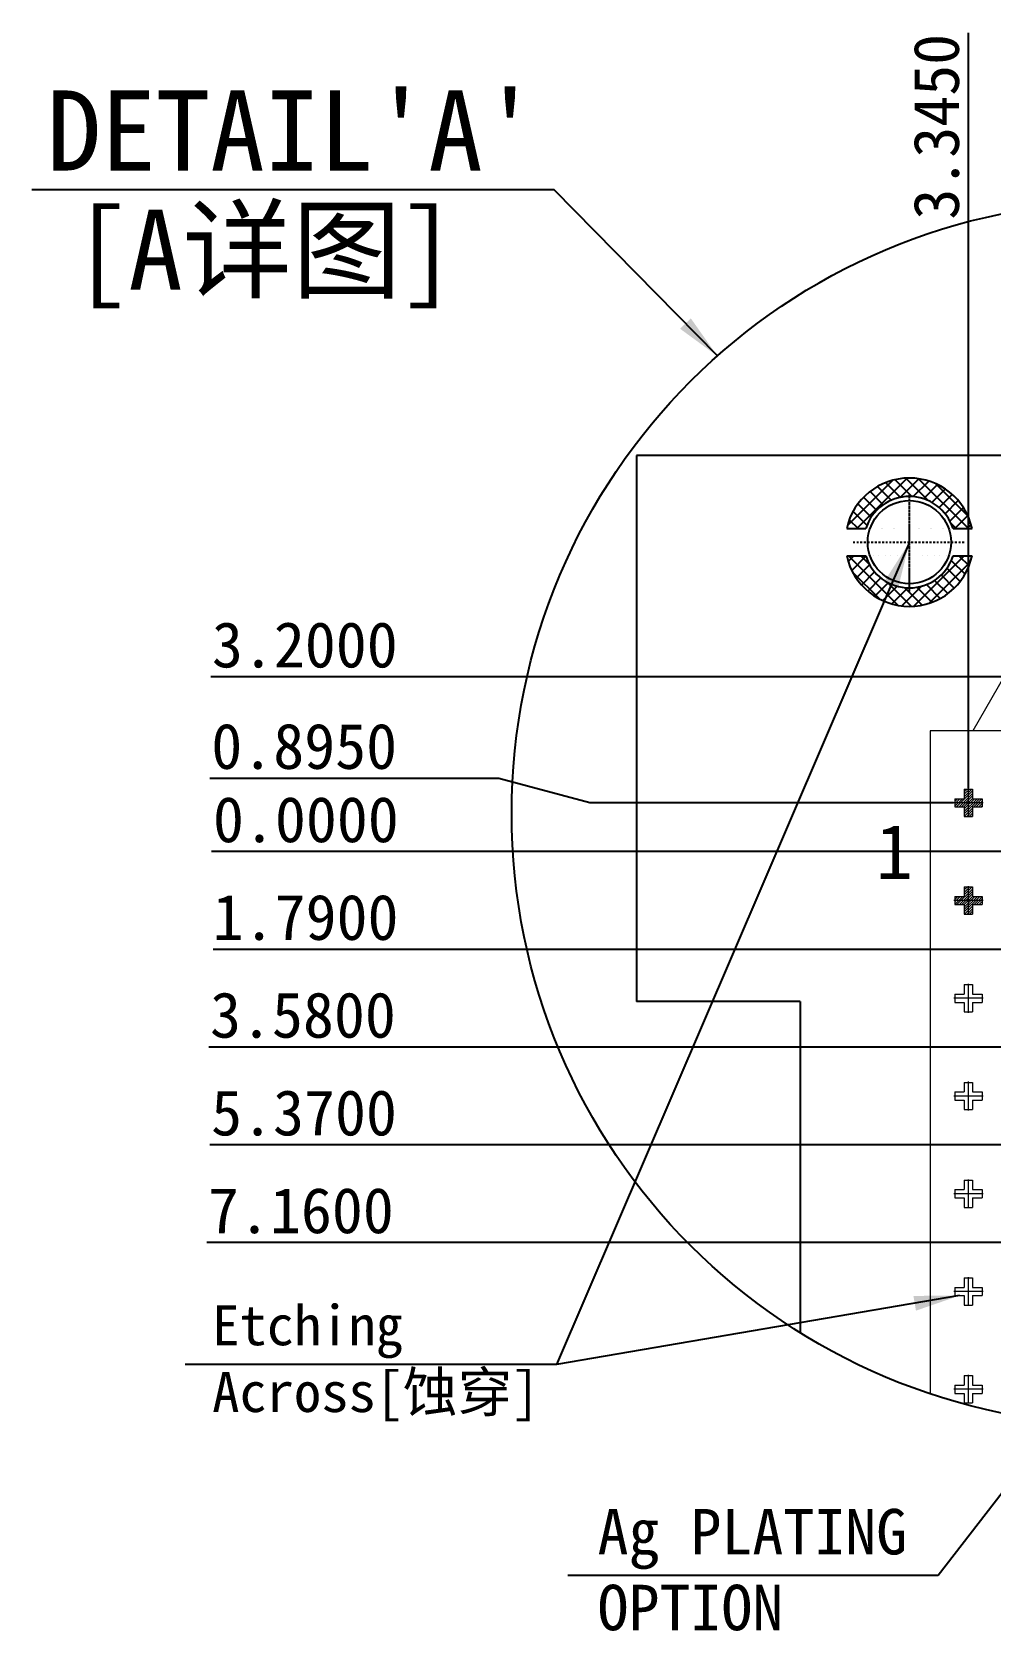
# Model space of a CAD drawing. Extents: x -120 to 253, y -170 to 71.
# Drawn here: x 151 to 203.6, y -20.5 to 67.3 of the extents above; entities that cross this region are included whole.
import ezdxf

# ---------------------------------------------------------------- set-up
doc = ezdxf.new("R2010")
doc.units = 0
doc.header["$LTSCALE"] = 0.01
doc.header["$MEASUREMENT"] = 0
doc.linetypes.add('CENTER', pattern=[2, 1.25, -0.25, 0.25, -0.25])
doc.layers.get('0').update_dxf_attribs({"linetype": 'CONTINUOUS', "lineweight": 0})
doc.layers.get('DEFPOINTS').update_dxf_attribs({"linetype": 'CONTINUOUS'})
for name, color, linetype in [('0D', 2, 'CONTINUOUS'), ('CEN', 2, 'CENTER'), ('DIM', 7, 'CONTINUOUS'), ('PAGE1', 7, 'CONTINUOUS'), ('plating', 1, 'CONTINUOUS'), ('标注', 7, 'CONTINUOUS')]:
    doc.layers.add(name, color=color, linetype=linetype)
doc.layers.add('AM_4', color=3, linetype='CONTINUOUS', lineweight=25)
doc.styles.get("Standard").update_dxf_attribs({"font": ''})
doc.styles.get('STANDARD').set_extended_font_data('SimSun')
doc.dimstyles.new('A3_1.5X', dxfattribs={"dimtxt": 2.5, "dimasz": 2.5, "dimexe": 0.01, "dimexo": 0.01, "dimgap": 0.5, "dimtad": 1, "dimdec": 4, "dimlfac": 0.666667, "dimzin": 1, "dimdsep": 46, "dimlunit": 6, "dimtxsty": 'STANDARD', "dimcen": 2.5, "dimclrd": 1, "dimclre": 1, "dimclrt": 7, "dimadec": 0, "dimazin": 0, "dimtfac": 1, "dimtdec": 3, "dimtmove": 0, "dimatfit": 3, "dimfxl": 1, "dimtolj": 1, "dimtzin": 0, "dimarcsym": 1})
doc.dimstyles.new('LF2_A3_1.5X', dxfattribs={"dimtxt": 2.5, "dimasz": 2.5, "dimexe": 0.15, "dimexo": 0.01, "dimgap": 0.5, "dimtad": 1, "dimdec": 4, "dimlfac": 0.666667, "dimzin": 1, "dimdsep": 46, "dimlunit": 6, "dimtxsty": 'STANDARD', "dimcen": 2.5, "dimclrd": 1, "dimclre": 1, "dimclrt": 7, "dimadec": 0, "dimazin": 0, "dimtfac": 1, "dimtdec": 4, "dimtmove": 0, "dimatfit": 3, "dimfxl": 1, "dimtfillclr": 256, "dimtolj": 1, "dimtzin": 0, "dimarcsym": 1})
doc.dimstyles.new('LF2_A3_3X', dxfattribs={"dimtxt": 2.5, "dimasz": 2.5, "dimexe": 0.15, "dimexo": 0.01, "dimgap": 0.5, "dimtad": 1, "dimdec": 4, "dimlfac": 0.333333, "dimzin": 1, "dimdsep": 46, "dimlunit": 6, "dimtxsty": 'STANDARD', "dimcen": 2.5, "dimclrd": 1, "dimclre": 1, "dimclrt": 7, "dimadec": 0, "dimazin": 0, "dimtfac": 1, "dimtdec": 4, "dimtmove": 0, "dimatfit": 3, "dimfxl": 1, "dimtfillclr": 256, "dimtolj": 1, "dimtzin": 0, "dimarcsym": 1})
pattern_1 = [(45, (0, 0), (-0.1122532, 0.1122532), []), (135, (0, 0), (-0.1122532, -0.1122532), [])]

# ---------------------------------------------------------------- blocks, each defined once
blk = doc.blocks.new('SQURE1')
at = {"linetype": 'ByBlock', "lineweight": 0}
for p, q in [((131.523, 272.082), (131.523, 271.907)), ((131.523, 272.082), (131.673, 272.082)), ((131.673, 272.082), (131.673, 271.907)), ((131.348, 271.907), (131.523, 271.907)), ((131.348, 271.907), (131.348, 271.757)), ((131.348, 271.757), (131.523, 271.757)), ((131.523, 271.757), (131.523, 271.582)), ((131.673, 271.907), (131.848, 271.907)), ((131.673, 271.757), (131.848, 271.757)), ((131.673, 271.757), (131.673, 271.582))]:
    blk.add_line(p, q, dxfattribs=at)
for p, q in [((131.848, 271.907), (131.848, 271.757)), ((131.523, 271.582), (131.673, 271.582))]:
    blk.add_line(p, q)
at = {"layer": '0D', "color": 3, "linetype": 'ByBlock', "lineweight": 0}
for p, q in [((131.598, 271.568), (131.598, 272.095)), ((131.868, 271.832), (131.328, 271.832))]:
    blk.add_line(p, q, dxfattribs=at)
blk = doc.blocks.new('SQURE')
h = blk.add_hatch()
h.set_pattern_fill('ANSI31', color=3, scale=0.01, style=0)
h.set_pattern_definition([(45, (-1249.376477, 404.86497), (-0.0224506403, 0.0224506403), [])])
h.paths.add_polyline_path([(0.25, 0.075), (0.075, 0.075), (0.075, 0.25), (0, 0.25), (0, 0), (0.25, 0)])
h.paths.add_polyline_path([(0.25, 0), (0, 0), (0, -0.039, 0.039956), (0.075, -0.098), (0.075, -0.075), (0.25, -0.075)])
h.paths.add_polyline_path([(0, -0.039), (0, -0.25), (0.075, -0.25), (0.075, -0.098, -0.039956)])
h.paths.add_polyline_path([(0, -0.039, -0.02262), (-0.038, 0), (-0.25, 0), (-0.25, -0.075), (-0.075, -0.075), (-0.075, -0.25), (0, -0.25)])
h.paths.add_polyline_path([(-0.095, 0.075), (-0.25, 0.075), (-0.25, 0), (-0.038, 0, -0.039348)])
h.paths.add_polyline_path([(0, 0.25), (-0.075, 0.25), (-0.075, 0.075), (-0.095, 0.075, 0.039348), (-0.038, 0), (0, 0)])
h.paths.add_polyline_path([(0, 0), (-0.038, 0, 0.02262), (0, -0.039)])
at = {"color": 2, "linetype": 'ByBlock', "lineweight": 0}
for p, q in [((-0.25, 0.075), (-0.075, 0.075)), ((-0.25, 0.075), (-0.25, -0.075)), ((-0.075, 0.25), (-0.075, 0.075)), ((-0.075, 0.25), (0.075, 0.25)), ((0.075, 0.25), (0.075, 0.075)), ((0.075, 0.075), (0.25, 0.075)), ((-0.25, -0.075), (-0.075, -0.075)), ((-0.075, -0.075), (-0.075, -0.25)), ((0.075, -0.075), (0.25, -0.075)), ((0.075, -0.075), (0.075, -0.25))]:
    blk.add_line(p, q, dxfattribs=at)
at = {"color": 2}
for p, q in [((0.25, 0.075), (0.25, -0.075)), ((-0.075, -0.25), (0.075, -0.25))]:
    blk.add_line(p, q, dxfattribs=at)
at = {"layer": '0D', "color": 3, "linetype": 'ByBlock', "lineweight": 0}
for p, q in [((0.27, 0), (-0.27, 0)), ((0, -0.264), (0, 0.264))]:
    blk.add_line(p, q, dxfattribs=at)
blk = doc.blocks.new('*D25')
at = {"color": 1, "lineweight": -2, "transparency": 16777216}
blk.add_line((-574.453, -1216.654), (-626.058, -1216.654), dxfattribs=at)
at = {"layer": 'DEFPOINTS', "color": 0, "transparency": 16777216}
for p in [(-615.181, -1216.654), (-574.443, -1216.654), (-574.443, -1216.654)]:
    blk.add_point(p, dxfattribs=at)
at = {"color": 7, "transparency": 16777216, "insert": (-620.869, -1214.904), "char_height": 2.5, "attachment_point": 5}
blk.add_mtext('\\A1;0.0000', dxfattribs=at)
blk = doc.blocks.new('*D26')
at = {"color": 1, "lineweight": -2, "transparency": 16777216}
blk.add_line((-574.453, -1222.024), (-625.954, -1222.024), dxfattribs=at)
at = {"layer": 'DEFPOINTS', "color": 0, "transparency": 16777216}
for p in [(-574.443, -1216.654), (-615.314, -1222.024), (-574.443, -1222.024)]:
    blk.add_point(p, dxfattribs=at)
at = {"color": 7, "transparency": 16777216, "insert": (-620.884, -1220.274), "char_height": 2.5, "attachment_point": 5}
blk.add_mtext('\\A1;1.7900', dxfattribs=at)
blk = doc.blocks.new('Z$W@#04B466FF')
at = {"color": 0, "insert": (-5.329, 3.655), "char_height": 2.5, "width": 20.83414, "attachment_point": 1}
blk.add_mtext('Ag PLATING OPTION', dxfattribs=at)
blk = doc.blocks.new('*D30')
at = {"layer": 'DEFPOINTS', "color": 0, "transparency": 16777216}
for p in [(-584.478, -1182.496), (-584.478, -1213.177), (-574.443, -1216.654)]:
    blk.add_point(p, dxfattribs=at)
at = {"layer": 'DIM', "color": 1, "lineweight": -2, "transparency": 16777216}
blk.add_line((-584.478, -1213.167), (-584.478, -1171.661), dxfattribs=at)
at = {"layer": 'DIM', "color": 7, "transparency": 16777216, "insert": (-586.228, -1176.828), "char_height": 2.5, "attachment_point": 5, "rotation": 90}
blk.add_mtext('\\A1;3.3450', dxfattribs=at)
blk = doc.blocks.new('*D31')
at = {"layer": 'DEFPOINTS', "color": 0, "transparency": 16777216}
for p in [(-615.272, -1212.628), (-585.289, -1213.969), (-574.443, -1216.654)]:
    blk.add_point(p, dxfattribs=at)
at = {"layer": 'DIM', "color": 1, "lineweight": -2, "transparency": 16777216}
for p, q in [((-610.272, -1212.628), (-626.149, -1212.628)), ((-605.272, -1213.969), (-610.272, -1212.628)), ((-585.299, -1213.969), (-605.272, -1213.969))]:
    blk.add_line(p, q, dxfattribs=at)
at = {"layer": 'DIM', "color": 7, "transparency": 16777216, "insert": (-620.961, -1210.878), "char_height": 2.5, "attachment_point": 5}
blk.add_mtext('\\A1;0.8950', dxfattribs=at)
blk = doc.blocks.new('*D32')
at = {"layer": 'DEFPOINTS', "color": 0, "transparency": 16777216}
for p in [(-615.259, -1207.054), (-577.939, -1207.054), (-574.443, -1216.654)]:
    blk.add_point(p, dxfattribs=at)
at = {"layer": 'DIM', "color": 1, "lineweight": -2, "transparency": 16777216}
blk.add_line((-577.949, -1207.054), (-626.094, -1207.054), dxfattribs=at)
at = {"layer": 'DIM', "color": 7, "transparency": 16777216, "insert": (-620.927, -1205.304), "char_height": 2.5, "attachment_point": 5}
blk.add_mtext('\\A1;3.2000', dxfattribs=at)
blk = doc.blocks.new('*D36')
at = {"color": 1, "lineweight": -2, "transparency": 16777216}
blk.add_line((-575.038, -1227.394), (-626.198, -1227.394), dxfattribs=at)
at = {"layer": 'DEFPOINTS', "color": 0, "transparency": 16777216}
for p in [(-574.443, -1216.654), (-615.363, -1227.394), (-575.028, -1227.394)]:
    blk.add_point(p, dxfattribs=at)
at = {"color": 7, "transparency": 16777216, "insert": (-621.03, -1225.644), "char_height": 2.5, "attachment_point": 5}
blk.add_mtext('\\A1;3.5800', dxfattribs=at)
blk = doc.blocks.new('*D37')
at = {"color": 1, "lineweight": -2, "transparency": 16777216}
blk.add_line((-575.038, -1232.764), (-626.138, -1232.764), dxfattribs=at)
at = {"layer": 'DEFPOINTS', "color": 0, "transparency": 16777216}
for p in [(-574.443, -1216.654), (-615.303, -1232.764), (-575.028, -1232.764)]:
    blk.add_point(p, dxfattribs=at)
at = {"color": 7, "transparency": 16777216, "insert": (-620.971, -1231.014), "char_height": 2.5, "attachment_point": 5}
blk.add_mtext('\\A1;5.3700', dxfattribs=at)
blk = doc.blocks.new('*D38')
at = {"color": 1, "lineweight": -2, "transparency": 16777216}
blk.add_line((-575.038, -1238.134), (-626.303, -1238.134), dxfattribs=at)
at = {"layer": 'DEFPOINTS', "color": 0, "transparency": 16777216}
for p in [(-574.443, -1216.654), (-615.482, -1238.134), (-575.028, -1238.134)]:
    blk.add_point(p, dxfattribs=at)
at = {"color": 7, "transparency": 16777216, "insert": (-621.142, -1236.384), "char_height": 2.5, "attachment_point": 5}
blk.add_mtext('\\A1;7.1600', dxfattribs=at)
blk = doc.blocks.new('Range')
at = {"layer": 'CEN'}
h = blk.add_hatch(dxfattribs=at)
h.set_pattern_fill('ANSI37', color=6, scale=0.05, style=0)
h.set_pattern_definition(pattern_1)
edge = h.paths.add_edge_path()
edge.add_arc((-416.667, 103.017), 0.837, 17.3787, 162.6213)
edge.add_line((-417.466, 103.267), (-417.815, 103.267))
edge.add_arc((-416.667, 103.017), 1.175, 12.2845, 167.7155, ccw=False)
edge.add_line((-415.519, 103.267), (-415.868, 103.267))
h = blk.add_hatch(dxfattribs=at)
h.set_pattern_fill('ANSI37', color=6, scale=0.05, style=0)
h.set_pattern_definition(pattern_1)
edge = h.paths.add_edge_path()
edge.add_arc((-416.667, 103.017), 0.837, 197.3787, 342.6213)
edge.add_line((-415.868, 102.767), (-415.519, 102.767))
edge.add_arc((-416.667, 103.017), 1.175, 192.2845, 347.7155, ccw=False)
edge.add_line((-417.815, 102.767), (-417.466, 102.767))
at = {"color": 0}
for p, q in [((-417.815, 103.267), (-417.466, 103.267)), ((-415.868, 103.267), (-415.519, 103.267)), ((-417.815, 102.767), (-417.466, 102.767)), ((-415.868, 102.767), (-415.519, 102.767))]:
    blk.add_line(p, q, dxfattribs=at)
for radius, start, end in [(1.175, 12.2845, 167.7155), (0.837, 17.3787, 162.6213), (1.175, 192.2845, 347.7155), (0.837, 197.3787, 342.6213)]:
    blk.add_arc((-416.667, 103.017), radius, start, end, dxfattribs=at)
at = {"layer": 'CEN', "color": 3, "linetype": 'CENTER'}
for p, q in [((-416.667, 102.117), (-416.667, 103.917)), ((-417.567, 103.017), (-415.767, 103.017))]:
    blk.add_line(p, q, dxfattribs=at)
at = {"layer": 'PAGE1'}
blk.add_circle((-416.667, 103.017), 0.762, dxfattribs=at)
blk = doc.blocks.new('Circle')
at = {"layer": 'plating', "color": 3, "linetype": 'CENTER'}
for p, q in [((39.353, 160.07), (39.353, 161.783)), ((38.321, 160.927), (40.385, 160.927))]:
    blk.add_line(p, q, dxfattribs=at)
at = {"color": 0, "rotation": 2.9849863675e-06}
blk.add_blockref('Range', (456.019, 57.91), dxfattribs=at)
blk = doc.blocks.new('Z$W@#00294823')
at = {"layer": 'CEN', "color": 3, "linetype": 'CENTER'}
for p, q in [((0, -0.856), (0, 0.856)), ((-1.032, 0), (1.032, 0))]:
    blk.add_line(p, q, dxfattribs=at)
at = {"layer": '标注'}
blk.add_blockref('Circle', (-39.353, -160.927), dxfattribs=at)
blk = doc.blocks.new('Z$W@#38060F6F')
at = {"color": 0}
blk.add_blockref('Z$W@#00294823', (0, 0), dxfattribs=at)

msp = doc.modelspace()

# ---------------------------------------------------------------- linework, layer by layer
msp.add_line((184.19006, 44.05128), (238.20179, 44.05128))
msp.add_line((184.19006, 44.05128), (238.20179, 44.05128))
msp.add_line((184.19006, 44.05128), (238.20179, 44.05128))
at = {"color": 5}
for p, q in [((205.46023, 33.75291), (202.67646, 28.93128)), ((200.32833, 28.93128), (200.33144, -7.49627)), ((244.24687, 28.93128), (200.32833, 28.93128))]:
    msp.add_line(p, q, dxfattribs=at)
at = {"layer": 'AM_4'}
msp.add_circle((210.95006, 24.38742), 33.60542, dxfattribs=at)
at = {"layer": 'PAGE1'}
for p, q in [((238.20179, 44.05128), (184.19006, 44.05128)), ((184.19006, 44.05128), (184.19006, 14.05128)), ((193.19006, 14.05128), (184.19006, 14.05128)), ((193.19006, 14.05128), (193.19006, -4.14163))]:
    msp.add_line(p, q, dxfattribs=at)
at = {"layer": 'plating', "color": 3, "linetype": 'CENTER'}
for p, q in [((199.19006, 36.58728), (199.19006, 41.98728)), ((196.49006, 39.28728), (201.89006, 39.28728))]:
    msp.add_line(p, q, dxfattribs=at)

# ---------------------------------------------------------------- block references
at = {"color": 0, "xscale": 3, "yscale": 3, "zscale": 3}
msp.add_blockref('Z$W@#38060F6F', (199.19006, 39.28728), dxfattribs=at)
at = {"xscale": 3, "yscale": 3, "zscale": 3}
for name, p in [('SQURE', (202.43006, 24.97128)), ('SQURE', (202.43006, 19.60128)), ('SQURE1', (-192.36432, -801.26353)), ('SQURE1', (-192.36432, -806.63353)), ('SQURE1', (-192.36432, -812.00353)), ('SQURE1', (-192.36432, -817.37353)), ('SQURE1', (-192.36432, -822.74353))]:
    msp.add_blockref(name, p, dxfattribs=at)
msp.add_blockref('Z$W@#04B466FF', (187.38812, -17.4766))

# ---------------------------------------------------------------- texts
for s, insert, char_height, width, attachment_point in [("DETAIL'A'", (151.80614, 64.10605), 4.4, 28.7441236, 1), ("DETAIL'A'", (151.80614, 64.10605), 4.4, 28.7441236, 1), ('[A详图]', (163.78026, 54.84401), 4.4, 27.7769487, 5), ('[A详图]', (163.78026, 54.84401), 4.4, 27.7769487, 5), ('1', (198.36733, 22.28628), 3, 8.3834466, 5), ('\\pi0.2159;Etching\\PAcross[蚀穿]', (160.67888, -2.6305), 2.2, 18.5411111, 1)]:
    msp.add_mtext(s, dxfattribs=dict(insert=insert, char_height=char_height, width=width, attachment_point=attachment_point))

# ---------------------------------------------------------------- dimensions: what is measured, and where the dimension line sits
for feature_location, offset, origin, picture, middle, set_off in [((212.4650578138, 22.2862813493), (-40.7376627405, 0), (212.4650578138, 22.2862813493), '*D25', (166.0388475872, 24.0362813493), (786.9082091725, 1238.9401481609)), ((212.46506, 16.91628), (-40.87097, 0), (212.46506, 22.28628), '*D26', (166.02426, 18.66628), (786.90821, 1238.94015))]:
    dim = msp.add_ordinate_dim(feature_location=feature_location, offset=offset, dtype=0, origin=origin, dimstyle='LF2_A3_3X')
    dim.commit()
    dim.dimension.update_dxf_attribs({"geometry": picture, "text_midpoint": middle, "insert": set_off})
at = {"color": 0}
for feature_location, offset, picture, middle in [((211.87985, 0.80628), (-40.4532, 0), '*D38', (165.76603, 2.55628)), ((211.87985, 11.54628), (-40.33422, 0), '*D36', (165.87803, 13.29628)), ((211.87985, 6.17628), (-40.27473, 0), '*D37', (165.93752, 7.92628))]:
    dim = msp.add_ordinate_dim(feature_location=feature_location, offset=offset, dtype=0, origin=(212.46506, 22.28628), dimstyle='LF2_A3_3X', dxfattribs=at)
    dim.commit()
    dim.dimension.update_dxf_attribs({"geometry": picture, "text_midpoint": middle, "insert": (786.90821, 1238.94015)})
at = {"layer": 'DIM'}
for feature_location, offset, dtype, picture, middle in [((202.43006, 25.76272), (0, 30.68168), 1, '*D30', (200.68006, 62.11199)), ((208.96925, 31.88628), (-37.32023, 0), 0, '*D32', (165.98142, 33.63628)), ((201.61925, 24.97128), (-29.9831, 1.34131), 0, '*D31', (165.9476, 28.0626))]:
    dim = msp.add_ordinate_dim(feature_location=feature_location, offset=offset, dtype=dtype, origin=(212.46506, 22.28628), dimstyle='LF2_A3_3X', dxfattribs=at)
    dim.commit()
    dim.dimension.update_dxf_attribs({"geometry": picture, "text_midpoint": middle, "insert": (786.90821, 1238.94015)})

# ---------------------------------------------------------------- leaders
for points, dimstyle, override in [([(188.63865, 49.51759), (179.67536, 58.6435), (150.9958, 58.6435)], 'A3_1.5X', {"dimgap": 0.01, "dimtad": 0}), ([(188.63865, 49.51759), (179.67536, 58.6435), (150.9958, 58.6435)], 'LF2_A3_1.5X', {"dimgap": 0.01, "dimtad": 0}), ([(207.30898, -9.02017), (200.76489, -17.4766), (180.43432, -17.4766)], 'LF2_A3_3X', {"dimgap": 0.5, "dimtad": 0})]:
    msp.add_leader(points, dimstyle=dimstyle, override=override)
for points in [[(199.19006, 39.28728), (179.80518, -5.88353), (159.41566, -5.88353)], [(201.94256, -2.10372), (179.80518, -5.88353), (159.41566, -5.88353)]]:
    msp.add_leader(points, dimstyle='LF2_A3_3X', override={"dimgap": 0.5, "dimtad": 0}, dxfattribs=at)

doc.saveas('drawing.dxf')
